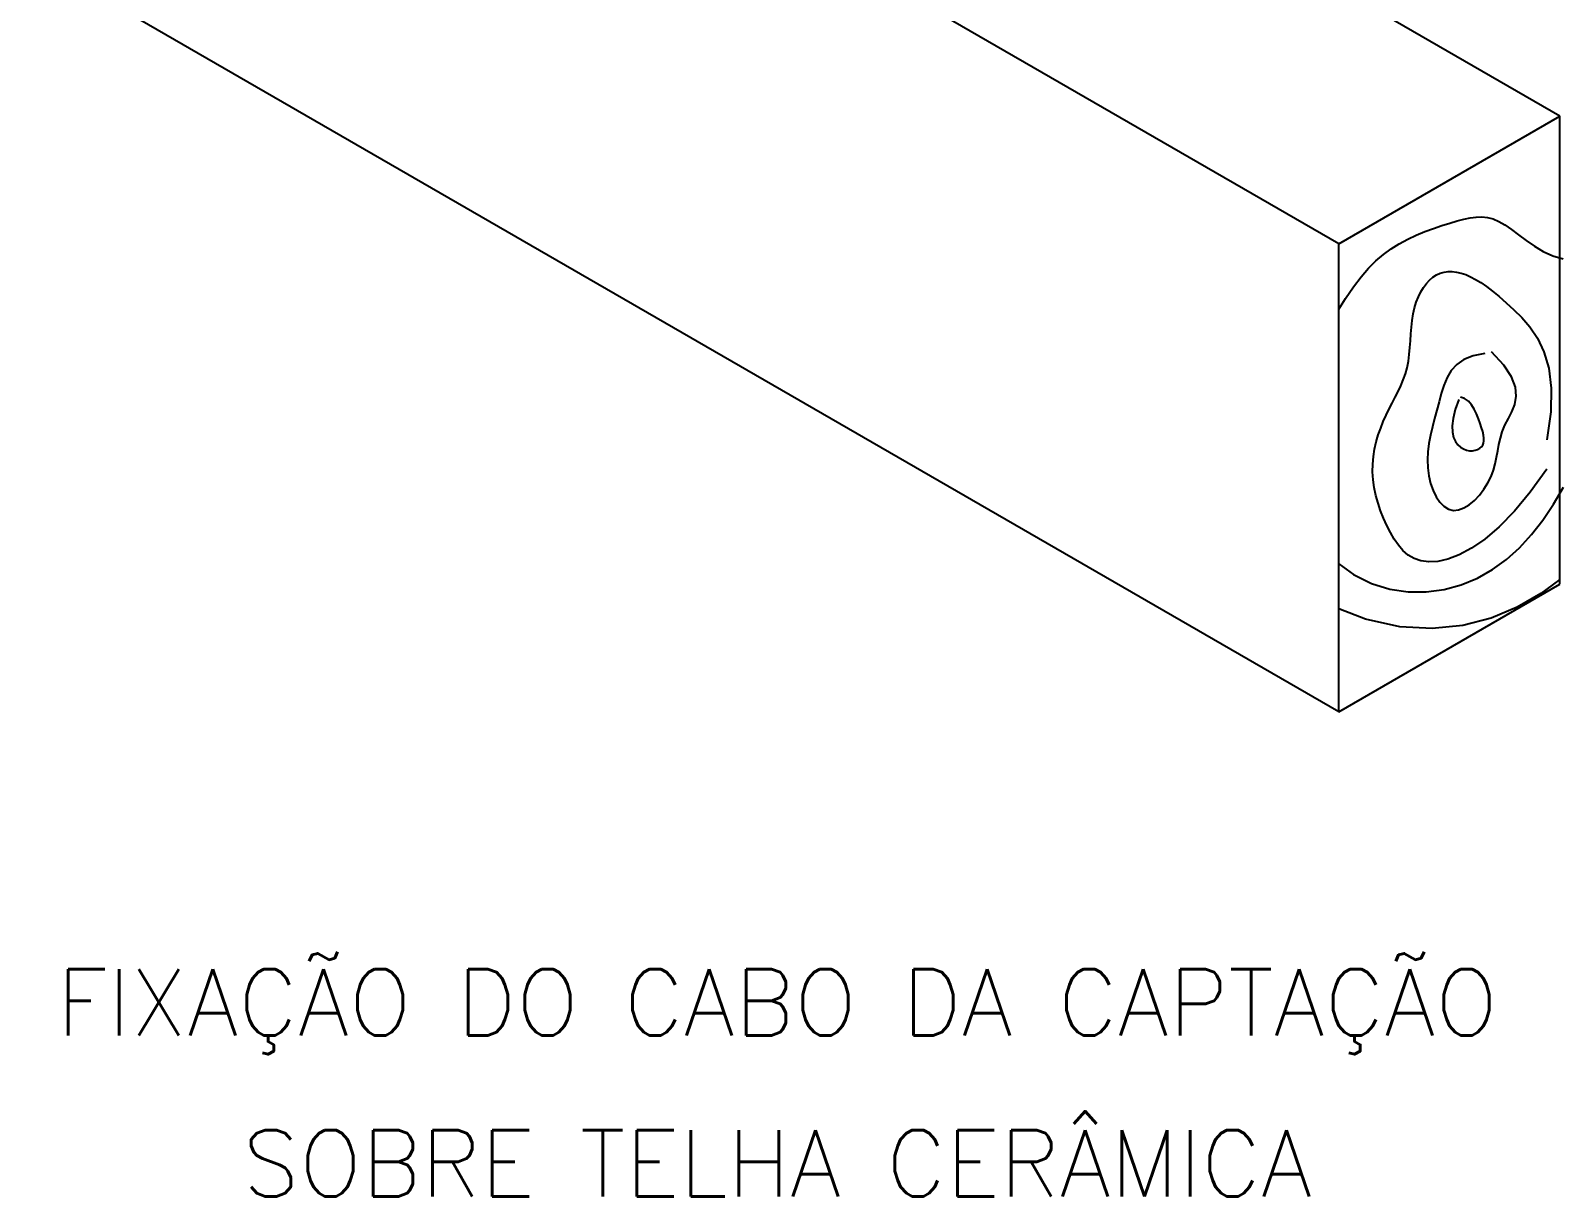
# Model space of a CAD drawing. Header units: millimetres. Extents: x -6398.5 to -6383.7, y -4695 to -4680.2.
# Drawn here: x -6394.03 to -6385.92, y -4695 to -4688.84 of the extents above; entities that cross this region are included whole.
import ezdxf
from ezdxf.enums import TextEntityAlignment as Align

# ---------------------------------------------------------------- set-up
doc = ezdxf.new("R2010")
doc.units = ezdxf.units.MM
doc.header["$LTSCALE"] = 10
doc.layers.add('Termotécnica', color=7, linetype='Continuous')
doc.styles.add('r140', font='romans.shx')

msp = doc.modelspace()

# ---------------------------------------------------------------- linework, layer by layer
at = {"layer": 'Termotécnica', "color": 2, "ltscale": 30}
for p, q in [((-6385.9421, -4689.2895), (-6388.3638, -4687.8914)), ((-6387.1113, -4692.4395), (-6394.0284, -4688.4459)), ((-6387.1113, -4689.9645), (-6389.5329, -4688.5664)), ((-6387.1113, -4689.9645), (-6385.9421, -4689.2895)), ((-6385.9421, -4691.7645), (-6385.9421, -4689.2895)), ((-6387.1113, -4692.4395), (-6387.1113, -4689.9645)), ((-6387.1113, -4692.4395), (-6385.9421, -4691.7645))]:
    msp.add_line(p, q, dxfattribs=at)
at = {"layer": 'Termotécnica', "color": 1, "ltscale": 30}
for points in [[(-6387.1113, -4690.3111), (-6387.0753, -4690.2542), (-6387.033, -4690.1925), (-6386.9927, -4690.1396), (-6386.9536, -4690.0943), (-6386.9148, -4690.0554), (-6386.8754, -4690.0217), (-6386.8346, -4689.9919), (-6386.7916, -4689.9651), (-6386.747, -4689.9409), (-6386.7016, -4689.9192), (-6386.6559, -4689.8999), (-6386.6108, -4689.8829), (-6386.5669, -4689.8679), (-6386.525, -4689.855), (-6386.4858, -4689.8439), (-6386.4497, -4689.8346), (-6386.4164, -4689.8275), (-6386.3851, -4689.8233), (-6386.355, -4689.8225), (-6386.3254, -4689.8256), (-6386.2957, -4689.8333), (-6386.265, -4689.846), (-6386.2327, -4689.8644), (-6386.1982, -4689.8884), (-6386.161, -4689.9166), (-6386.1208, -4689.9468), (-6386.0774, -4689.9768), (-6386.0305, -4690.0046), (-6385.9798, -4690.028), (-6385.925, -4690.045)], [(-6386.0116, -4691.1557), (-6386.0989, -4691.2779), (-6386.1828, -4691.3792), (-6386.2628, -4691.4612), (-6386.3384, -4691.5259), (-6386.4093, -4691.5747), (-6386.4748, -4691.6095), (-6386.5347, -4691.632), (-6386.5884, -4691.6438), (-6386.6356, -4691.6466), (-6386.6769, -4691.6414), (-6386.7129, -4691.6291), (-6386.7444, -4691.6105), (-6386.772, -4691.5865), (-6386.7964, -4691.5581), (-6386.8183, -4691.526), (-6386.8384, -4691.4912), (-6386.8571, -4691.4545), (-6386.8744, -4691.4162), (-6386.8901, -4691.3766), (-6386.9037, -4691.3362), (-6386.9151, -4691.295), (-6386.9238, -4691.2536), (-6386.9298, -4691.2121), (-6386.9326, -4691.1709), (-6386.9321, -4691.1302), (-6386.9285, -4691.0901), (-6386.9221, -4691.0509), (-6386.9134, -4691.0126), (-6386.9026, -4690.9752), (-6386.89, -4690.939), (-6386.8761, -4690.9039), (-6386.8611, -4690.8702), (-6386.8455, -4690.8379), (-6386.8295, -4690.8065), (-6386.8136, -4690.7759), (-6386.7983, -4690.7455), (-6386.7838, -4690.7151), (-6386.7707, -4690.6843), (-6386.7594, -4690.6526), (-6386.7502, -4690.6197), (-6386.7434, -4690.5854), (-6386.7386, -4690.5499), (-6386.7352, -4690.5137), (-6386.7325, -4690.4772), (-6386.7301, -4690.4407), (-6386.7273, -4690.4047), (-6386.7236, -4690.3696), (-6386.7183, -4690.3358), (-6386.711, -4690.3036), (-6386.7017, -4690.2734), (-6386.6906, -4690.2452), (-6386.6778, -4690.2193), (-6386.6636, -4690.1957), (-6386.648, -4690.1748), (-6386.6312, -4690.1566), (-6386.6134, -4690.1414), (-6386.5948, -4690.1293), (-6386.5752, -4690.1203), (-6386.5549, -4690.1143), (-6386.5336, -4690.1113), (-6386.5116, -4690.1112), (-6386.4886, -4690.1139), (-6386.4648, -4690.1195), (-6386.4402, -4690.1278), (-6386.4146, -4690.1389), (-6386.3879, -4690.1529), (-6386.3597, -4690.1701), (-6386.3298, -4690.1908), (-6386.2978, -4690.2152), (-6386.2634, -4690.2435), (-6386.2264, -4690.276), (-6386.1864, -4690.313), (-6386.1436, -4690.3551), (-6386.1007, -4690.4045), (-6386.0607, -4690.4638), (-6386.0266, -4690.5356), (-6386.0016, -4690.6226), (-6385.9887, -4690.7274), (-6385.991, -4690.8526), (-6386.0116, -4691.0008)], [(-6386.3399, -4690.5453), (-6386.4013, -4690.5566), (-6386.4501, -4690.5762), (-6386.4881, -4690.6028), (-6386.5171, -4690.6353), (-6386.5391, -4690.6724), (-6386.5559, -4690.7131), (-6386.5694, -4690.7562), (-6386.5815, -4690.8004), (-6386.5936, -4690.8448), (-6386.6055, -4690.8891), (-6386.6167, -4690.9333), (-6386.6265, -4690.9773), (-6386.6345, -4691.021), (-6386.6399, -4691.0643), (-6386.6422, -4691.1072), (-6386.6408, -4691.1496), (-6386.6353, -4691.1913), (-6386.6258, -4691.2313), (-6386.6128, -4691.2685), (-6386.5965, -4691.3018), (-6386.5773, -4691.3302), (-6386.5555, -4691.3524), (-6386.5315, -4691.3675), (-6386.5055, -4691.3743), (-6386.4781, -4691.3721), (-6386.4498, -4691.3617), (-6386.4216, -4691.3443), (-6386.394, -4691.3212), (-6386.368, -4691.2935), (-6386.3442, -4691.2624), (-6386.3234, -4691.2293), (-6386.3064, -4691.1951), (-6386.2937, -4691.1611), (-6386.2843, -4691.1273), (-6386.2772, -4691.0936), (-6386.271, -4691.0599), (-6386.2647, -4691.0262), (-6386.257, -4690.9924), (-6386.2467, -4690.9584), (-6386.2327, -4690.9241), (-6386.2147, -4690.8893), (-6386.196, -4690.8529), (-6386.1808, -4690.8139), (-6386.1732, -4690.7709), (-6386.1775, -4690.7228), (-6386.1978, -4690.6685), (-6386.2384, -4690.6066), (-6386.3034, -4690.5362)], [(-6386.4759, -4690.7875), (-6386.4955, -4690.8416), (-6386.5072, -4690.8882), (-6386.5119, -4690.9278), (-6386.5107, -4690.9609), (-6386.5047, -4690.9882), (-6386.4948, -4691.0101), (-6386.4821, -4691.0273), (-6386.4675, -4691.0403), (-6386.4521, -4691.0497), (-6386.4363, -4691.0557), (-6386.4206, -4691.0586), (-6386.4053, -4691.0588), (-6386.3909, -4691.0566), (-6386.3779, -4691.0522), (-6386.3665, -4691.0459), (-6386.3573, -4691.038), (-6386.3506, -4691.0288), (-6386.3463, -4691.0182), (-6386.3443, -4691.0059), (-6386.3444, -4690.9919), (-6386.3465, -4690.976), (-6386.3505, -4690.958), (-6386.3562, -4690.9377), (-6386.3634, -4690.9151), (-6386.3721, -4690.8901), (-6386.3826, -4690.8643), (-6386.3949, -4690.839), (-6386.4094, -4690.816), (-6386.4263, -4690.7968), (-6386.4459, -4690.7831), (-6386.4684, -4690.7764)], [(-6387.1113, -4691.6568), (-6387.033, -4691.7132), (-6386.9387, -4691.7604), (-6386.8423, -4691.7906), (-6386.7454, -4691.805), (-6386.6492, -4691.8051), (-6386.555, -4691.792), (-6386.4644, -4691.7672), (-6386.3786, -4691.7319), (-6386.2987, -4691.6872), (-6386.2246, -4691.6338), (-6386.1557, -4691.5722), (-6386.0917, -4691.5027), (-6386.032, -4691.4259), (-6385.9763, -4691.3421), (-6385.9241, -4691.2519)], [(-6385.9421, -4691.739), (-6386.0423, -4691.814), (-6386.168, -4691.8869), (-6386.3062, -4691.9447), (-6386.4561, -4691.9835), (-6386.6172, -4691.9998), (-6386.7887, -4691.9897), (-6386.97, -4691.9494), (-6387.1113, -4691.8945)]]:
    msp.add_lwpolyline(points, dxfattribs=at)

# ---------------------------------------------------------------- texts
at = {"layer": 'Termotécnica', "color": 5, "style": 'r140'}
for s, p in [('FIXAÇÃO DO CABO DA CAPTAÇÃO', (-6390.0806, -4694.2554)), ('SOBRE TELHA CERÂMICA', (-6390.0806, -4695.1067))]:
    msp.add_text(s, height=0.35, dxfattribs=at).set_placement(p, align=Align.BOTTOM_CENTER)

doc.saveas('drawing.dxf')
